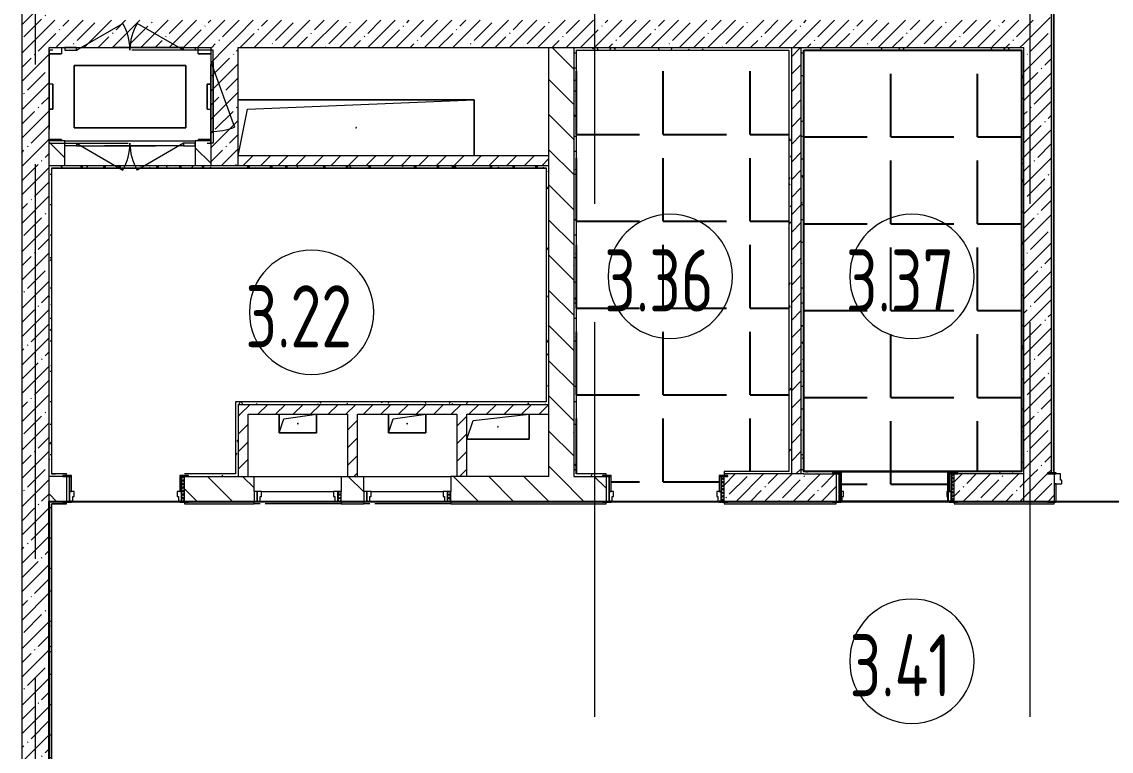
# Model space of a CAD drawing. Header units: millimetres. Extents: x -625 to 415037, y -3642 to 102118.
# Drawn here: x 373977 to 382740, y 11390 to 17257 of the extents above; entities that cross this region are included whole.
import ezdxf

# ---------------------------------------------------------------- set-up
doc = ezdxf.new("R2010")
doc.units = ezdxf.units.MM
for name, pattern in [('Осевая', [6350, 1270, -952.5, 3175, -952.5]), ('Снесенные', [1428.75, 952.5, -476.25]), ('Штрих', [1270, 635, -635])]:
    doc.linetypes.add(name, pattern=pattern)
doc.layers.add('1) плитка КР3', color=160, linetype='Continuous')
for name, color, linetype, lineweight in [('A-AREA-IDEN', 7, 'Continuous', 9), ('A-DOOR-FRAM-2', 7, 'Continuous', 5), ('A-GENM', 7, 'Continuous', 9), ('A-GENM-2', 7, 'Штрих', 5), ('A-WALL', 7, 'Continuous', 5), ('I-WALL', 7, 'Continuous', 5), ('M-EQPM-3', 7, 'Снесенные', 5), ('Оси', 7, 'Continuous', 9), ('Оси-2', 7, 'Осевая', 9)]:
    doc.layers.add(name, color=color, linetype=linetype, lineweight=lineweight)
for name, color, linetype, lineweight, true_color in [('A-DOOR-1', 7, 'Continuous', 5, 0xc0c0c0), ('A-DOOR-FRAM-1', 7, 'Continuous', 5, 0xc0c0c0), ('A-WALL-1', 9, 'Continuous', 5, 0x808080), ('A-WALL-FNSH-1', 9, 'Continuous', 5, 0x808080), ('M-EQPM-2', 7, 'Штрих', 5, 0xb2b2b2), ('M-EQPM-4', 7, 'Continuous', 9, 0x52e2e2), ('M-EQPM-6', 7, 'Continuous', 9, 0xd0d4d8)]:
    doc.layers.add(name, color=color, linetype=linetype, lineweight=lineweight, true_color=true_color)
doc.layers.get('A-DOOR-1').off()
doc.styles.add('СПДС', font='ГОСТ тип А.ttf', dxfattribs={"width": 0.9})
pattern_1 = [(45, (289227.4, 1e-08), (-114.04925, 114.04925), []), (45, (289341.45, 1e-08), (-114.04925, 114.04925), [201.612, -40.322, 6.706, -33.617])]
pattern_2 = [(135, (289227.4, 1e-08), (-141.42136, -141.42136), [])]
pattern_3 = [(45, (-296.384, 164.685), (-14.1421, 14.1421), []), (135, (-296.384, 164.685), (-14.1421, -14.1421), [])]
pattern_4 = [(45, (289227.4, 1e-08), (-70.71068, 70.71068), [])]
pattern_5 = [(0, (289227.4, 1e-08), (243.84, 60.96), [20.117, -162.763, 20.117, -162.763, -975.36]), (0, (289227.4, 1e-08), (243.84, 60.96), [-365.76, 20.117, -345.643, 20.117, -162.763, -426.72]), (0, (289227.4, 1e-08), (243.84, 60.96), [-914.4, 20.117, -101.803, 20.117, -284.683]), (120, (289318.84, 30.48), (-174.71291, 180.691634), [20.117, -162.763, 20.117, -162.763, -975.36]), (120, (289318.84, 30.48), (-174.71291, 180.691634), [-365.76, 20.117, -345.643, 20.117, -162.763, -426.72]), (120, (289318.84, 30.48), (-174.71291, 180.691634), [-914.4, 20.117, -101.803, 20.117, -284.683]), (240, (289349.32, 152.4), (-69.12709, -241.651634), [20.117, -162.763, 20.117, -162.763, -975.36]), (240, (289349.32, 152.4), (-69.12709, -241.651634), [-365.76, 20.117, -345.643, 20.117, -162.763, -426.72]), (240, (289349.32, 152.4), (-69.12709, -241.651634), [-914.4, 20.117, -101.803, 20.117, -284.683])]
pattern_6 = [(0, (380268.4, 17029), (0, 698.5), [508, -190.5]), (90, (380268.4, 17029), (-698.5, 4e-14), [508, -190.5])]

# ---------------------------------------------------------------- blocks, each defined once
blk = doc.blocks.new('110_Дверь_СКБ_2Ст - Д-1_л_Лестничная клетка EIS60 2-32142534-Объем проектирования 3 этажа')
at = {"layer": 'A-DOOR-FRAM-1'}
for p, q in [((-672.5, 118), (-742.5, 118)), ((-742.5, 118), (-742.5, 110)), ((-742.5, 110), (-672.5, 110)), ((-637.5, 110), (-687.5, 110)), ((-687.5, 110), (-687.5, 30)), ((-672.5, 110), (-672.5, 118)), ((-637.5, 60), (-637.5, 110)), ((662.5, 110), (662.5, 60)), ((712.5, 110), (662.5, 110)), ((767.5, 118), (697.5, 118)), ((697.5, 118), (697.5, 110)), ((697.5, 110), (767.5, 110)), ((712.5, 30), (712.5, 110)), ((767.5, 110), (767.5, 118)), ((-687.5, 30), (-627.5, 30)), ((-672.5, 30), (-687.5, 30)), ((-687.5, 30), (-687.5, -110)), ((-672.5, -110), (-672.5, 30)), ((-627.5, 60), (-637.5, 60)), ((-627.5, 30), (-627.5, 60)), ((662.5, 60), (652.5, 60)), ((652.5, 60), (652.5, 30)), ((652.5, 30), (712.5, 30)), ((712.5, 30), (697.5, 30)), ((697.5, 30), (697.5, -110)), ((712.5, -110), (712.5, 30)), ((-672.5, -110), (-742.5, -110)), ((-742.5, -110), (-742.5, -118)), ((-742.5, -118), (-672.5, -118)), ((-687.5, -110), (-672.5, -110)), ((-672.5, -118), (-672.5, -110)), ((697.5, -110), (712.5, -110)), ((767.5, -110), (697.5, -110)), ((697.5, -110), (697.5, -118)), ((697.5, -118), (767.5, -118)), ((767.5, -118), (767.5, -110))]:
    blk.add_line(p, q, dxfattribs=at)
blk = doc.blocks.new('110_Дверь_СКБ_1Ст_Внутренняя1 - Д-8 950x2100h_охрана-31784688-Объем проектирования 3 этажа')
at = {"layer": 'A-DOOR-FRAM-2'}
h = blk.add_hatch(dxfattribs=at)
h.set_pattern_fill('FP_34', color=256, style=0, pattern_type=2)
h.set_pattern_definition(pattern_3)
h.paths.add_polyline_path([(-437.5, 100), (-462.5, 100), (-462.5, -100), (-437.5, -98.8), (-437.5, 94.2)])
at = {"layer": 'A-DOOR-FRAM-1'}
for p, q in [((-422.5, 108), (-492.5, 108)), ((-492.5, 108), (-492.5, 100)), ((-492.5, 100), (-422.5, 100)), ((-437.5, 100), (-462.5, 100)), ((-462.5, 100), (-462.5, -100)), ((-412.5, 100), (-437.5, 100)), ((-437.5, 100), (-437.5, 20)), ((-437.5, -100), (-437.5, 100)), ((-422.5, 100), (-437.5, 100)), ((-437.5, 100), (-437.5, 99)), ((-437.5, 99), (-422.5, 99)), ((-422.5, 100), (-422.5, 108)), ((-422.5, 99), (-422.5, 100)), ((-412.5, 60), (-412.5, 100)), ((437.5, 100), (437.5, 60)), ((462.5, 100), (437.5, 100)), ((517.5, 108), (447.5, 108)), ((447.5, 108), (447.5, 100)), ((462.5, 100), (447.5, 100)), ((447.5, 100), (447.5, 99)), ((447.5, 100), (517.5, 100)), ((447.5, 99), (462.5, 99)), ((462.5, 20), (462.5, 100)), ((487.5, 100), (462.5, 100)), ((462.5, 100), (462.5, -100)), ((462.5, 99), (462.5, 100)), ((487.5, -100), (487.5, 100)), ((517.5, 100), (517.5, 108)), ((-437.5, 20), (-402.5, 20)), ((-422.5, 20), (-437.5, 20)), ((-437.5, 20), (-437.5, -100)), ((-422.5, -100), (-422.5, 20)), ((-402.5, 60), (-412.5, 60)), ((-402.5, 20), (-402.5, 60)), ((437.5, 60), (427.5, 60)), ((427.5, 60), (427.5, 20)), ((427.5, 20), (462.5, 20)), ((462.5, 20), (447.5, 20)), ((447.5, 20), (447.5, -100)), ((462.5, -100), (462.5, 20)), ((-422.5, -100), (-492.5, -100)), ((-492.5, -100), (-492.5, -108)), ((-492.5, -108), (-422.5, -108)), ((-462.5, -100), (-437.5, -100)), ((-437.5, -100), (-422.5, -100)), ((-422.5, -108), (-422.5, -100)), ((447.5, -100), (462.5, -100)), ((517.5, -100), (447.5, -100)), ((447.5, -100), (447.5, -108)), ((447.5, -108), (517.5, -108)), ((462.5, -100), (487.5, -100)), ((517.5, -108), (517.5, -100))]:
    blk.add_line(p, q, dxfattribs=at)
blk = doc.blocks.new('110_Дверь_СКБ_1Ст_Внутренняя1 - Д-8 950x2100h_охрана-32352528-Объем проектирования 3 этажа')
at = {"layer": 'A-DOOR-FRAM-2'}
h = blk.add_hatch(dxfattribs=at)
h.set_pattern_fill('FP_89', color=256, style=0, pattern_type=2)
h.set_pattern_definition([(45, (-296.384, 174.685), (-14.1421, 14.1421), []), (135, (-296.384, 174.685), (-14.1421, -14.1421), [])])
h.paths.add_polyline_path([(-437.5, 110), (-462.5, 110), (-462.5, -110), (-437.5, -109.1), (-437.5, 103.9)])
at = {"layer": 'A-DOOR-FRAM-1'}
for p, q in [((-422.5, 118), (-492.5, 118)), ((-492.5, 118), (-492.5, 110)), ((-492.5, 110), (-422.5, 110)), ((-437.5, 110), (-462.5, 110)), ((-462.5, 110), (-462.5, -110)), ((-412.5, 110), (-437.5, 110)), ((-437.5, 110), (-437.5, 30)), ((-437.5, -110), (-437.5, 110)), ((-422.5, 110), (-437.5, 110)), ((-437.5, 110), (-437.5, 109)), ((-437.5, 109), (-422.5, 109)), ((-422.5, 110), (-422.5, 118)), ((-422.5, 109), (-422.5, 110)), ((-412.5, 70), (-412.5, 110)), ((437.5, 110), (437.5, 70)), ((462.5, 110), (437.5, 110)), ((517.5, 118), (447.5, 118)), ((447.5, 118), (447.5, 110)), ((462.5, 110), (447.5, 110)), ((447.5, 110), (447.5, 109)), ((447.5, 110), (517.5, 110)), ((447.5, 109), (462.5, 109)), ((462.5, 30), (462.5, 110)), ((487.5, 110), (462.5, 110)), ((462.5, 110), (462.5, -110)), ((462.5, 109), (462.5, 110)), ((487.5, -110), (487.5, 110)), ((517.5, 110), (517.5, 118)), ((-437.5, 30), (-402.5, 30)), ((-422.5, 30), (-437.5, 30)), ((-437.5, 30), (-437.5, -110)), ((-422.5, -110), (-422.5, 30)), ((-402.5, 70), (-412.5, 70)), ((-402.5, 30), (-402.5, 70)), ((437.5, 70), (427.5, 70)), ((427.5, 70), (427.5, 30)), ((427.5, 30), (462.5, 30)), ((462.5, 30), (447.5, 30)), ((447.5, 30), (447.5, -110)), ((462.5, -110), (462.5, 30)), ((-422.5, -110), (-492.5, -110)), ((-492.5, -110), (-492.5, -118)), ((-492.5, -118), (-422.5, -118)), ((-462.5, -110), (-437.5, -110)), ((-437.5, -110), (-422.5, -110)), ((-422.5, -118), (-422.5, -110)), ((447.5, -110), (462.5, -110)), ((517.5, -110), (447.5, -110)), ((447.5, -110), (447.5, -118)), ((447.5, -118), (517.5, -118)), ((462.5, -110), (487.5, -110)), ((517.5, -118), (517.5, -110))]:
    blk.add_line(p, q, dxfattribs=at)
blk = doc.blocks.new('110_Дверь_СКБ_1Ст_Внутренняя1 - Д-8 950x2100h_охрана-V568-Объем проектирования 3 этажа')
at = {"layer": 'A-DOOR-FRAM-2'}
h = blk.add_hatch(dxfattribs=at)
h.set_pattern_fill('FP_34', color=256, style=0, pattern_type=2)
h.set_pattern_definition(pattern_3)
h.paths.add_polyline_path([(-462.5, 100), (-462.5, -100), (-437.5, -100), (-437.5, 100)])
at = {"layer": 'A-DOOR-FRAM-1'}
for p, q in [((-422.5, 108), (-492.5, 108)), ((-492.5, 108), (-492.5, 100)), ((-492.5, 100), (-422.5, 100)), ((-437.5, 100), (-462.5, 100)), ((-462.5, 100), (-462.5, -100)), ((-412.5, 100), (-437.5, 100)), ((-437.5, 100), (-437.5, 20)), ((-437.5, -100), (-437.5, 100)), ((-422.5, 100), (-437.5, 100)), ((-437.5, 100), (-437.5, 99)), ((-437.5, 99), (-422.5, 99)), ((-422.5, 100), (-422.5, 108)), ((-422.5, 99), (-422.5, 100)), ((-412.5, 60), (-412.5, 100)), ((437.5, 100), (437.5, 60)), ((462.5, 100), (437.5, 100)), ((517.5, 108), (447.5, 108)), ((447.5, 108), (447.5, 100)), ((462.5, 100), (447.5, 100)), ((447.5, 100), (447.5, 99)), ((447.5, 100), (517.5, 100)), ((447.5, 99), (462.5, 99)), ((462.5, 20), (462.5, 100)), ((487.5, 100), (462.5, 100)), ((462.5, 100), (462.5, -100)), ((462.5, 99), (462.5, 100)), ((487.5, -100), (487.5, 100)), ((517.5, 100), (517.5, 108)), ((-437.5, 20), (-402.5, 20)), ((-422.5, 20), (-437.5, 20)), ((-437.5, 20), (-437.5, -100)), ((-422.5, -100), (-422.5, 20)), ((-402.5, 60), (-412.5, 60)), ((-402.5, 20), (-402.5, 60)), ((437.5, 60), (427.5, 60)), ((427.5, 60), (427.5, 20)), ((427.5, 20), (462.5, 20)), ((462.5, 20), (447.5, 20)), ((447.5, 20), (447.5, -100)), ((462.5, -100), (462.5, 20)), ((-422.5, -100), (-492.5, -100)), ((-492.5, -100), (-492.5, -108)), ((-492.5, -108), (-422.5, -108)), ((-462.5, -100), (-437.5, -100)), ((-437.5, -100), (-422.5, -100)), ((-422.5, -108), (-422.5, -100)), ((447.5, -100), (462.5, -100)), ((517.5, -100), (447.5, -100)), ((447.5, -100), (447.5, -108)), ((447.5, -108), (517.5, -108)), ((462.5, -100), (487.5, -100)), ((517.5, -108), (517.5, -100))]:
    blk.add_line(p, q, dxfattribs=at)
blk = doc.blocks.new('160_Подъемник - 160_Подъемник-23521422-Объем проектирования 3 этажа')
at = {"layer": 'A-GENM'}
for p, q in [((220, 0), (592.4, 215)), ((566.4, 200), (592.4, 215)), ((566.4, 200), (592.4, 215)), ((733.6, 200), (707.6, 215)), ((1080, 0), (707.6, 215)), ((733.6, 200), (707.6, 215)), ((-20, -95), (-20, 0)), ((-20, 0), (0, 0)), ((0, 0), (0, -95)), ((220, 20), (125, 20)), ((125, 20), (125, 0)), ((220, 0), (220, 20)), ((1080, 0), (1080, 20)), ((1080, 20), (1175, 20)), ((1175, 20), (1175, 0)), ((125, 0), (220, 0)), ((1175, 0), (1080, 0)), ((0, -655), (-191.5, -128.8)), ((0, -95), (-20, -95)), ((0, -655), (-20, -655)), ((-20, -655), (-20, -750)), ((0, -750), (0, -655)), ((-20, -750), (0, -750)), ((125, -770), (125, -750)), ((125, -750), (220, -750)), ((125, -770), (125, -750)), ((125, -750), (220, -750)), ((125, -770), (125, -750)), ((125, -750), (220, -750)), ((220, -770), (125, -770)), ((220, -750), (220, -770)), ((220, -750), (254.6, -770)), ((220, -750), (220, -770)), ((220, -750), (592.4, -965)), ((220, -750), (220, -770)), ((220, -750), (254.6, -770)), ((1080, -750), (707.6, -965)), ((1080, -750), (1045.4, -770)), ((1080, -750), (1045.4, -770)), ((1080, -750), (1080, -770)), ((1175, -750), (1080, -750)), ((1080, -750), (1080, -770)), ((1175, -750), (1080, -750)), ((1080, -750), (1080, -770)), ((1175, -750), (1080, -750)), ((1080, -770), (1175, -770)), ((1175, -770), (1175, -750)), ((1175, -770), (1175, -750)), ((1175, -770), (1175, -750))]:
    blk.add_line(p, q, dxfattribs=at)
for centre, radius, start, end in [((220, 0), 430, 27.83044, 30), ((220, 0), 430, 0, 30), ((220, 0), 430, 27.83044, 30), ((1080, 0), 430, 150, 180), ((1080, 0), 430, 150, 152.16956), ((1080, 0), 430, 150, 152.16956), ((0, -655), 560, 90, 110), ((220, -750), 430, 330, 0), ((220, -750), 430, 357.30437, 0), ((220, -750), 430, 357.30437, 0), ((1080, -750), 430, 180, 182.69563), ((1080, -750), 430, 180, 210), ((1080, -750), 430, 180, 182.69563)]:
    blk.add_arc(centre, radius, start, end, dxfattribs=at)
at = {"layer": 'A-GENM-2'}
for p, q in [((1080, 20), (220, 20)), ((220, 20), (1080, 20)), ((-20, -95), (-20, -655)), ((-20, -655), (-20, -95)), ((220, -770), (792, -770)), ((1080, -770), (508, -770))]:
    blk.add_line(p, q, dxfattribs=at)
at = {"layer": 'M-EQPM-2'}
for p, q in [((1300, 0), (0, 0)), ((0, 0), (0, -750)), ((1300, -750), (1300, 0)), ((0, -750), (1300, -750))]:
    blk.add_line(p, q, dxfattribs=at)
at = {"layer": 'M-EQPM-6'}
for p, q in [((1100, -125), (200, -125)), ((200, -125), (200, -625)), ((200, -625), (200, -125)), ((200, -125), (1100, -125)), ((1100, -625), (1100, -125)), ((1100, -125), (1100, -625)), ((200, -625), (1100, -625)), ((1100, -625), (200, -625))]:
    blk.add_line(p, q, dxfattribs=at)
blk = doc.blocks.new('110_Дверь_СКБ_1Ст - д-18 700x2100h_Технический шкаф ЭОМ и СС-23257539-Объем проектирования 3 этажа')
at = {"layer": 'A-DOOR-FRAM-2'}
h = blk.add_hatch(dxfattribs=at)
h.set_pattern_fill('FP_122', color=256, style=0, pattern_type=2)
h.set_pattern_definition([(45, (-171.384, 164.685), (-14.1421, 14.1421), []), (135, (-171.384, 164.685), (-14.1421, -14.1421), [])])
h.paths.add_polyline_path([(-337.5, 100), (-337.5, 20), (-312.5, 20), (-312.5, 100)])
at = {"layer": 'A-DOOR-FRAM-1'}
for p, q in [((-312.5, 100), (-337.5, 100)), ((-337.5, 100), (-337.5, 20)), ((-287.5, 100), (-312.5, 100)), ((-312.5, 100), (-312.5, 20)), ((-312.5, 20), (-312.5, 100)), ((-287.5, 60), (-287.5, 100)), ((-287.5, 100), (272.5, 100)), ((312.5, 100), (312.5, 60)), ((337.5, 100), (312.5, 100)), ((337.5, 20), (337.5, 100)), ((362.5, 100), (337.5, 100)), ((337.5, 100), (337.5, 20)), ((362.5, 20), (362.5, 100)), ((-337.5, 20), (-312.5, 20)), ((-312.5, 20), (-277.5, 20)), ((-277.5, 60), (-287.5, 60)), ((-277.5, 20), (-277.5, 60)), ((302.5, 20), (-277.5, 20)), ((312.5, 60), (302.5, 60)), ((302.5, 60), (302.5, 20)), ((302.5, 20), (337.5, 20)), ((337.5, 20), (362.5, 20))]:
    blk.add_line(p, q, dxfattribs=at)
blk = doc.blocks.new('Закладная деталь приямка - 200_100-20924312-Объем проектирования 3 этажа')
at = {"layer": 'M-EQPM-3'}
for p, q in [((85000, 16755), (84970, 16755)), ((85000, 16755), (84970, 16755)), ((85000, 16555), (85000, 16755)), ((85000, 16755), (85000, 16555)), ((84970, 16555), (85000, 16555)), ((85000, 16555), (84970, 16555))]:
    blk.add_line(p, q, dxfattribs=at)
blk = doc.blocks.new('Закладная деталь приямка - 150_100-20924311-Объем проектирования 3 этажа')
at = {"layer": 'M-EQPM-3'}
for p, q in [((85070, 17050), (85070, 17000)), ((85070, 17050), (85070, 17000)), ((84970, 17000), (85070, 17000)), ((85070, 17000), (84970, 17000))]:
    blk.add_line(p, q, dxfattribs=at)
blk = doc.blocks.new('Закладная деталь приямка - 150_100-V569-Объем проектирования 3 этажа')
at = {"layer": 'M-EQPM-3'}
for p, q in [((86170, 17000), (86170, 17050)), ((86170, 17000), (86170, 17050)), ((86270, 17000), (86170, 17000)), ((86170, 17000), (86270, 17000))]:
    blk.add_line(p, q, dxfattribs=at)
blk = doc.blocks.new('Закладная деталь приямка - 150_100-V570-Объем проектирования 3 этажа')
at = {"layer": 'M-EQPM-3'}
for p, q in [((86270, 16310), (86170, 16310)), ((86170, 16310), (86270, 16310)), ((86170, 16310), (86170, 16300)), ((86170, 16310), (86170, 16300))]:
    blk.add_line(p, q, dxfattribs=at)
blk = doc.blocks.new('Закладная деталь приямка - 150_100-V571-Объем проектирования 3 этажа')
at = {"layer": 'M-EQPM-3'}
for p, q in [((85070, 16310), (84970, 16310)), ((84970, 16310), (85070, 16310)), ((85070, 16300), (85070, 16310)), ((85070, 16310), (85070, 16300))]:
    blk.add_line(p, q, dxfattribs=at)
blk = doc.blocks.new('GM_Отверстие прямоугольное _в плите_ - Отверстие-21604025-Объем проектирования 3 этажа')
at = {"layer": 'A-GENM'}
for p, q in [((-200, 50), (250, 100)), ((250, 100), (250, -100)), ((250, -100), (250, 100)), ((-250, -100), (-200, 50)), ((250, -100), (-250, -100)), ((-250, -100), (250, -100))]:
    blk.add_line(p, q, dxfattribs=at)
for start, end in [(360, 180), (180, 360)]:
    blk.add_arc((0, 0), 2.5, start, end, dxfattribs=at)
blk = doc.blocks.new('GM_Отверстие прямоугольное _в плите_ - Отверстие-21620300-Объем проектирования 3 этажа')
at = {"layer": 'A-GENM'}
for p, q in [((-150, -75), (-150, 75)), ((-150, 75), (-150, -75)), ((-150, -75), (-112.5, 37.5)), ((-112.5, 37.5), (150, 75)), ((150, 75), (150, -75)), ((150, -75), (150, 75)), ((150, -75), (-150, -75)), ((-150, -75), (150, -75))]:
    blk.add_line(p, q, dxfattribs=at)
for start, end in [(360, 180), (180, 360)]:
    blk.add_arc((0, 0), 2.5, start, end, dxfattribs=at)
blk = doc.blocks.new('GM_Отверстие прямоугольное _в плите_ - Отверстие-22256730-Объем проектирования 3 этажа')
at = {"layer": 'A-GENM'}
for p, q in [((-950, 225), (950, 225)), ((950, 225), (-950, 225)), ((-875, 150), (950, 225)), ((950, 225), (950, -225)), ((950, -225), (950, 225)), ((-950, -225), (-875, 150))]:
    blk.add_line(p, q, dxfattribs=at)
for start, end in [(360, 180), (180, 360)]:
    blk.add_arc((0, 0), 2.5, start, end, dxfattribs=at)
blk = doc.blocks.new('Марка_Помещения - Номер-25198446-Объем проектирования 3 этажа')
at = {"layer": 'A-AREA-IDEN'}
for start, end in [(360, 180), (180, 360)]:
    blk.add_arc((0, 0), 2.5, start, end, dxfattribs=at)

msp = doc.modelspace()

# ---------------------------------------------------------------- hatches: boundary and pattern name
at = {"layer": '1) плитка КР3'}
h = msp.add_hatch(dxfattribs=at)
h.set_pattern_fill('ANGLE', color=256, scale=100)
h.set_pattern_definition([(0, (378438.4, 17050), (0, 698.5), [508, -190.5]), (90, (378438.4, 17050), (-698.5, 4e-14), [508, -190.5])])
h.paths.add_polyline_path([(380146.4, 17029), (378438.4, 17029), (378438.4, 13621), (378677.4, 13621), (378717.4, 13608), (378717.4, 13600), (378717.4, 13480), (378737.4, 13480), (378737.4, 13440), (378727.4, 13440), (378727.4, 13400), (379577.4, 13400), (379577.4, 13440), (379567.4, 13440), (379567.4, 13480), (379587.4, 13480), (379587.4, 13600), (379587.4, 13608), (379626.4, 13608), (379626.4, 13620), (379626.4, 13641), (380146.4, 13641)])
h = msp.add_hatch(dxfattribs=at)
h.set_pattern_fill('ANGLE', color=256, scale=100)
h.set_pattern_definition(pattern_6)
h.paths.add_polyline_path([(382016.4, 17029), (380268.4, 17029), (380268.4, 13641), (380527.4, 13641), (381477.4, 13640.4), (381477.4, 13641), (382016.4, 13641)])
h = msp.add_hatch(dxfattribs=at)
h.set_pattern_fill('ANGLE', color=256, scale=100)
h.set_pattern_definition(pattern_6)
h.paths.add_polyline_path([(381427.4, 13640), (380567.4, 13640), (380567.4, 13480), (380587.4, 13480), (380587.4, 13440), (380577.4, 13440), (380577.4, 13400), (381427.4, 13400), (381427.4, 13440), (381417.4, 13440), (381417.4, 13480), (381427.4, 13480)])
at = {"layer": 'I-WALL'}
h = msp.add_hatch(dxfattribs=at)
h.set_pattern_fill('FP_191', color=256, style=0, pattern_type=2)
h.set_pattern_definition(pattern_5)
h.paths.add_polyline_path([(382277.4, 13640), (382276.4, 21130), (382257.4, 21150), (382257.4, 13640)])
h.paths.add_polyline_path([(382277.4, 21130), (382277.4, 21150), (382257.4, 21150), (382271.3, 21136.1)])
h = msp.add_hatch(dxfattribs=at)
h.set_pattern_fill('FP_1', color=256, style=0, pattern_type=2)
h.set_pattern_definition(pattern_1)
h.paths.add_polyline_path([(373988.1, 10400), (374197.4, 10400), (374197.4, 19100), (373977.4, 19100), (373977.4, 10400), (373985.8, 10400)])
h = msp.add_hatch(dxfattribs=at)
h.set_pattern_fill('FP_1', color=256, style=0, pattern_type=2)
h.set_pattern_definition(pattern_1)
h.paths.add_polyline_path([(374197.4, 17050), (375717.4, 17050), (375717.4, 17270), (374197.4, 17270), (374197.4, 17060)])
h = msp.add_hatch(dxfattribs=at)
h.set_pattern_fill('FP_1', color=256, style=0, pattern_type=2)
h.set_pattern_definition(pattern_1)
h.paths.add_polyline_path([(375721.9, 17050), (382037.4, 17050), (382037.4, 17270), (375717.4, 17270), (375717.4, 17050)])
h = msp.add_hatch(dxfattribs=at)
h.set_pattern_fill('FP_1', color=256, style=0, pattern_type=2)
h.set_pattern_definition(pattern_1)
h.paths.add_polyline_path([(382037.5, 13620), (382227.4, 13620), (382227.4, 13628), (382257.4, 13628), (382257.4, 17270), (382237.8, 17323.3), (382198.7, 17270), (382037.4, 17270), (382037.4, 13620)])
h = msp.add_hatch(dxfattribs=at)
h.set_pattern_fill('FP_1', color=256, style=0, pattern_type=2)
h.set_pattern_definition(pattern_1)
h.paths.add_polyline_path([(375717.4, 16100), (375717.4, 17050), (375497.4, 17050), (375497.4, 16100)])
h = msp.add_hatch(dxfattribs=at)
h.set_pattern_fill('FP_23', color=256, style=0, pattern_type=2)
h.set_pattern_definition(pattern_2)
h.paths.add_polyline_path([(378417.4, 13600), (378417.4, 17050), (378217.4, 17050), (378217.4, 13600)])
h = msp.add_hatch(dxfattribs=at)
h.set_pattern_fill('FP_191', color=256, style=0, pattern_type=2)
h.set_pattern_definition(pattern_5)
h.paths.add_polyline_path([(380167.4, 17050), (378417.4, 17050), (378438.4, 17030), (380147.4, 17031)])
h.paths.add_polyline_path([(380167.4, 17030), (380167.4, 17050), (380147.4, 17030)])
h.paths.add_polyline_path([(378437.4, 17030), (378417.4, 17050), (378417.4, 17030)])
h = msp.add_hatch(dxfattribs=at)
h.set_pattern_fill('FP_191', color=256, style=0, pattern_type=2)
h.set_pattern_definition(pattern_5)
h.paths.add_polyline_path([(378417.4, 13600), (378437.4, 13600), (378437.4, 17030), (378417.4, 17030), (378417.4, 13620)])
h = msp.add_hatch(dxfattribs=at)
h.set_pattern_fill('FP_191', color=256, style=0, pattern_type=2)
h.set_pattern_definition(pattern_5)
h.paths.add_polyline_path([(380167.4, 13640), (380167.4, 17030), (380147.4, 17030), (380147.4, 13641)])
h = msp.add_hatch(dxfattribs=at)
h.set_pattern_fill('FP_22', color=256, style=0, pattern_type=2)
h.set_pattern_definition(pattern_4)
h.paths.add_polyline_path([(380230.9, 13620), (380247.4, 13620), (380247.4, 17050), (380167.4, 17050), (380167.4, 13620)])
h = msp.add_hatch(dxfattribs=at)
h.set_pattern_fill('FP_191', color=256, style=0, pattern_type=2)
h.set_pattern_definition(pattern_5)
h.paths.add_polyline_path([(380247.4, 13620), (380267.4, 13620), (380266.4, 17030), (380247.4, 17050), (380247.4, 13630)])
h.paths.add_polyline_path([(380267.4, 17030), (380267.4, 17050), (380247.4, 17050), (380253.1, 17044.3)])
h = msp.add_hatch(dxfattribs=at)
h.set_pattern_fill('FP_191', color=256, style=0, pattern_type=2)
h.set_pattern_definition(pattern_5)
h.paths.add_polyline_path([(380415.6, 17030), (382017.4, 17030), (382017.3, 17050), (380267.4, 17050), (380267.4, 17030), (380393.8, 17030)])
h = msp.add_hatch(dxfattribs=at)
h.set_pattern_fill('FP_191', color=256, style=0, pattern_type=2)
h.set_pattern_definition(pattern_5)
h.paths.add_polyline_path([(382037.4, 13640), (382037.4, 17030), (382017.4, 17029), (382017.4, 13641)])
h.paths.add_polyline_path([(382037.4, 17030), (382037.4, 17050), (382017.4, 17050), (382017.4, 17030), (382022.7, 17030)])
h = msp.add_hatch(dxfattribs=at)
h.set_pattern_fill('FP_23', color=256, style=0, pattern_type=2)
h.set_pattern_definition(pattern_2)
h.paths.add_polyline_path([(374217.4, 16100), (374322.4, 16100), (374322.4, 16300), (374197.4, 16300), (374197.4, 16100)])
h.paths.add_polyline_path([(375372.4, 16100), (375497.4, 16101.8), (375497.4, 16300), (375372.4, 16300), (375372.4, 16102.8)])
h = msp.add_hatch(dxfattribs=at)
h.set_pattern_fill('FP_22', color=256, style=0, pattern_type=2)
h.set_pattern_definition(pattern_4)
h.paths.add_polyline_path([(378197.4, 16100), (378217.4, 16100), (378217.4, 16180), (375717.4, 16180), (375717.4, 16100), (378055.4, 16100)])
h = msp.add_hatch(dxfattribs=at)
h.set_pattern_fill('FP_191', color=256, style=0, pattern_type=2)
h.set_pattern_definition(pattern_5)
h.paths.add_polyline_path([(374198.8, 13620), (374217.4, 13620), (374216.4, 16080), (374197.4, 16100), (374197.4, 13620)])
h.paths.add_polyline_path([(374217.4, 16080), (374217.4, 16100), (374197.4, 16100), (374210.5, 16086.9)])
h = msp.add_hatch(dxfattribs=at)
h.set_pattern_fill('FP_191', color=256, style=0, pattern_type=2)
h.set_pattern_definition(pattern_5)
h.paths.add_polyline_path([(378196.4, 16080), (378196.4, 16100), (374217.4, 16100), (374217.4, 16080), (378055.4, 16080)])
h = msp.add_hatch(dxfattribs=at)
h.set_pattern_fill('FP_191', color=256, style=0, pattern_type=2)
h.set_pattern_definition(pattern_5)
h.paths.add_polyline_path([(378217.4, 14180), (378217.4, 16100), (378197.4, 16100), (378198.4, 14200), (378215.5, 14182)])
h.paths.add_polyline_path([(378217.4, 14180), (378197.4, 14200), (378197.4, 14180)])
h = msp.add_hatch(dxfattribs=at)
h.set_pattern_fill('FP_191', color=256, style=0, pattern_type=2)
h.set_pattern_definition(pattern_5)
h.paths.add_polyline_path([(376967.6, 14180), (378197.4, 14180), (378197.4, 14200), (375697.4, 14200), (375697.4, 14180), (376677.4, 14180)])
h = msp.add_hatch(dxfattribs=at)
h.set_pattern_fill('FP_191', color=256, style=0, pattern_type=2)
h.set_pattern_definition(pattern_5)
h.paths.add_polyline_path([(375697.4, 13600), (375717.4, 13600), (375717.4, 14180), (375697.4, 14179.8), (375697.4, 13620)])
h = msp.add_hatch(dxfattribs=at)
h.set_pattern_fill('FP_22', color=256, style=0, pattern_type=2)
h.set_pattern_definition(pattern_4)
h.paths.add_polyline_path([(376967.6, 14100), (378217.4, 14100), (378217.4, 14180), (375717.4, 14180), (375717.4, 14100), (376711.9, 14100)])
h = msp.add_hatch(dxfattribs=at)
h.set_pattern_fill('FP_22', color=256, style=0, pattern_type=2)
h.set_pattern_definition(pattern_4)
h.paths.add_polyline_path([(375797.4, 13600), (375797.4, 14100), (375717.4, 14100), (375717.4, 13600)])
h = msp.add_hatch(dxfattribs=at)
h.set_pattern_fill('FP_22', color=256, style=0, pattern_type=2)
h.set_pattern_definition(pattern_4)
h.paths.add_polyline_path([(376677.4, 13600), (376677.4, 14100), (376597.4, 14100), (376597.4, 13600)])
h = msp.add_hatch(dxfattribs=at)
h.set_pattern_fill('FP_22', color=256, style=0, pattern_type=2)
h.set_pattern_definition(pattern_4)
h.paths.add_polyline_path([(377557.4, 13600), (377557.4, 14100), (377477.4, 14100), (377477.4, 13600)])
h = msp.add_hatch(dxfattribs=at)
h.set_pattern_fill('FP_191', color=256, style=0, pattern_type=2)
h.set_pattern_definition(pattern_5)
h.paths.add_polyline_path([(375332.9, 13600), (375697.4, 13600), (375696.4, 13620), (375287.4, 13620), (375287.4, 13608), (375317.4, 13608), (375317.4, 13600)])
h.paths.add_polyline_path([(374307.4, 13600), (374307.4, 13608), (374337.4, 13608), (374337.4, 13620), (374217.4, 13619), (374197.4, 13600), (374248.1, 13600)])
h.paths.add_polyline_path([(374197.4, 13600), (374217.4, 13620), (374197.4, 13620)])
h = msp.add_hatch(dxfattribs=at)
h.set_pattern_fill('FP_23', color=256, style=0, pattern_type=2)
h.set_pattern_definition(pattern_2)
h.paths.add_polyline_path([(378637.4, 13400), (378677.4, 13400), (378677.4, 13600), (377427.4, 13600), (377427.4, 13400), (378601, 13400)])
h.paths.add_polyline_path([(376545.8, 13400), (376727.4, 13400), (376727.4, 13600), (376545.8, 13600), (376545.8, 13480)])
h.paths.add_polyline_path([(374248.1, 13400), (374337.4, 13400), (374337.4, 13600), (374197.4, 13600), (374197.4, 13400), (374217.4, 13400)])
h.paths.add_polyline_path([(375497.4, 13400), (375845.8, 13400), (375845.8, 13600), (375287.4, 13600), (375287.4, 13400), (375317.4, 13400)])
h = msp.add_hatch(dxfattribs=at)
h.set_pattern_fill('FP_191', color=256, style=0, pattern_type=2)
h.set_pattern_definition(pattern_5)
h.paths.add_polyline_path([(378637.4, 13600), (378647.4, 13600), (378647.4, 13608), (378677.4, 13608), (378677.4, 13620), (378438.4, 13620), (378437.4, 13600), (378601.9, 13600)])
h = msp.add_hatch(dxfattribs=at)
h.set_pattern_fill('FP_191', color=256, style=0, pattern_type=2)
h.set_pattern_definition(pattern_5)
h.paths.add_polyline_path([(379627.4, 13620), (380167.4, 13620), (380167.4, 13640), (379627.4, 13640)])
h = msp.add_hatch(dxfattribs=at)
h.set_pattern_fill('FP_1', color=256, style=0, pattern_type=2)
h.set_pattern_definition(pattern_1)
h.paths.add_polyline_path([(380161.8, 13400), (380527.4, 13400), (380527.4, 13620), (379627.4, 13620), (379627.4, 13608), (379657.4, 13608), (379657.4, 13600), (379627.4, 13600), (379627.4, 13400), (380147.4, 13400)])
h.paths.add_polyline_path([(381862.6, 13400), (382037.4, 13400), (382037.4, 13620), (381477.4, 13620), (381477.4, 13400), (381615, 13400)])
h = msp.add_hatch(dxfattribs=at)
h.set_pattern_fill('FP_191', color=256, style=0, pattern_type=2)
h.set_pattern_definition(pattern_5)
h.paths.add_polyline_path([(381862.6, 13620), (382037.4, 13620), (382037.4, 13640), (381477.4, 13640), (381477.4, 13628), (381507.4, 13628), (381507.4, 13620), (381833.3, 13620)])
h.paths.add_polyline_path([(380267.4, 13620), (380497.4, 13622.3), (380497.4, 13628), (380527.4, 13630), (380526.6, 13640), (380268.4, 13640), (380267.9, 13630)])
h = msp.add_hatch(dxfattribs=at)
h.set_pattern_fill('FP_1', color=256, style=0, pattern_type=2)
h.set_pattern_definition(pattern_1)
h.paths.add_polyline_path([(383737.4, 13400), (384027.4, 13400), (384027.4, 13620), (383682.4, 13620), (383682.4, 13400), (383717.4, 13400)])
h.paths.add_polyline_path([(382282.4, 13400), (382281, 13620), (382037.4, 13620), (382037.4, 13400), (382257.4, 13400)])
h = msp.add_hatch(dxfattribs=at)
h.set_pattern_fill('FP_191', color=256, style=0, pattern_type=2)
h.set_pattern_definition(pattern_5)
h.paths.add_polyline_path([(383805.2, 13620), (383807.4, 13620), (383807.4, 13640), (383682.4, 13640), (383682.4, 13628), (383737.4, 13628), (383737.4, 13620), (383787.4, 13620)])
h.paths.add_polyline_path([(382280.4, 13628), (382277.4, 13640), (382257.4, 13640), (382257.4, 13628), (382277.4, 13628)])
h.paths.add_polyline_path([(382280.8, 13628), (382282.4, 13628), (382282.4, 13640), (382278.4, 13640)])
h = msp.add_hatch(dxfattribs=at)
h.set_pattern_fill('FP_191', color=256, style=0, pattern_type=2)
h.set_pattern_definition(pattern_5)
h.paths.add_polyline_path([(374217.4, 10620), (374217.4, 13400), (374197.4, 13400), (374197.4, 10620), (374202.1, 10620)])
h = msp.add_hatch(dxfattribs=at)
h.set_pattern_fill('FP_191', color=256, style=0, pattern_type=2)
h.set_pattern_definition(pattern_5)
h.paths.add_polyline_path([(386747.4, 13380), (387027.4, 13380), (387027.4, 13400), (386747.4, 13400)])
h.paths.add_polyline_path([(386047.4, 13380), (386047.4, 13400), (385877.4, 13400), (385877.4, 13392), (385822.4, 13392), (385823.8, 13380), (386040.1, 13380)])
h.paths.add_polyline_path([(382017.4, 13380), (382282.4, 13380), (382282.4, 13392), (382227.4, 13392), (382227.4, 13400), (381507.4, 13400), (381507.4, 13392), (381477.4, 13392), (381477.4, 13380), (381862.6, 13380)])
h.paths.add_polyline_path([(383888, 13380), (384422.4, 13380), (384422.4, 13392), (384367.4, 13392), (384367.4, 13400), (383737.4, 13400), (383737.4, 13392), (383682.4, 13392), (383683.8, 13380), (383807.4, 13380)])
h.paths.add_polyline_path([(380527.4, 13380), (380527.4, 13392), (380497.4, 13392), (380497.4, 13400), (379657.4, 13400), (379657.4, 13392), (379627.4, 13392), (379627.4, 13380), (380497.4, 13380)])
h.paths.add_polyline_path([(378637.4, 13380), (378677.4, 13380), (378677.4, 13392), (378647.4, 13392), (378647.4, 13400), (377427.4, 13400), (377427.4, 13380), (378601, 13380)])
h.paths.add_polyline_path([(374218.4, 13380), (374337.4, 13380), (374337.4, 13392), (374307.4, 13392), (374307.4, 13400), (374217.4, 13400), (374218.1, 13386.3)])
h.paths.add_polyline_path([(376727.4, 13380), (376727.4, 13400), (376545.8, 13400), (376545.8, 13380), (376677.4, 13380)])
h.paths.add_polyline_path([(375287.4, 13380), (375845.8, 13380), (375845.8, 13400), (375317.4, 13400), (375317.4, 13392), (375287.4, 13392)])

# ---------------------------------------------------------------- linework, layer by layer
msp.add_lwpolyline([(414057.4, 10600), (374197.4, 10600), (374197.4, 13400), (414057.4, 13400)], close=True)
at = {"layer": '1) плитка КР3'}
for points in [[(380268.4, 17029), (382017.4, 17029), (382017.4, 13640), (380268.4, 13640)], [(380567.4, 13640), (381427.4, 13640), (381427.4, 13400), (380567.4, 13400)]]:
    msp.add_lwpolyline(points, close=True, dxfattribs=at)
at = {"layer": 'A-WALL'}
for p, q in [((382257.4, 17350), (382257.4, 13628)), ((374197.4, 13600), (374197.4, 17050)), ((378217.4, 13600), (378217.4, 17050)), ((378417.4, 17050), (378417.4, 13600)), ((378437.4, 17030), (380147.4, 17030)), ((380167.4, 17050), (380167.4, 13620)), ((380267.4, 17029), (380267.4, 17030)), ((382017.4, 17030), (382017.4, 13640)), ((382037.4, 13400), (382037.4, 17050)), ((378217.4, 16100), (374197.4, 16100)), ((378197.4, 16080), (374217.4, 16080)), ((374217.4, 16080), (374217.4, 13620)), ((378197.4, 14200), (378197.4, 15016.6)), ((375717.4, 14180), (378217.4, 14180)), ((374307.4, 13600), (374197.4, 13600)), ((374217.4, 13620), (374248.1, 13620)), ((375317.4, 13600), (375845.8, 13600)), ((375697.4, 13620), (375696.4, 13620)), ((376545.8, 13600), (376727.4, 13600)), ((378417.4, 13600), (378647.4, 13600)), ((378438.4, 13620), (378437.4, 13620)), ((378672.4, 13620), (378677.4, 13620)), ((380147.4, 13641), (380147.4, 13640)), ((380267.4, 13640), (380527.4, 13640)), ((380267.4, 13620), (380497.4, 13620)), ((382037.4, 13620), (381507.4, 13620)), ((374197.4, 13400), (374307.4, 13400)), ((374307.4, 13400), (374217.4, 13400)), ((374217.4, 10620), (374217.4, 13380))]:
    msp.add_line(p, q, dxfattribs=at)
at = {"layer": 'A-WALL-1'}
for p, q in [((373977.4, 19100), (373977.4, 10400)), ((374197.4, 17050), (375497.4, 17050)), ((375497.4, 17050), (375497.4, 16100)), ((375717.4, 16100), (375717.4, 17050)), ((375717.4, 17050), (382037.4, 17050)), ((380247.4, 13620), (380247.4, 17050)), ((374322.4, 16300), (374197.4, 16300)), ((374322.4, 16100), (374322.4, 16300)), ((375497.4, 16300), (375372.4, 16300)), ((375372.4, 16300), (375372.4, 16100)), ((378217.4, 16180), (375717.4, 16180)), ((375717.4, 14180), (375717.4, 13600)), ((375797.4, 14100), (376597.4, 14100)), ((375797.4, 13600), (375797.4, 14100)), ((376597.4, 14100), (376597.4, 13600)), ((376677.4, 14100), (377477.4, 14100)), ((376677.4, 13600), (376677.4, 14100)), ((377477.4, 14100), (377477.4, 13600)), ((377557.4, 14100), (378217.4, 14100)), ((377557.4, 13600), (377557.4, 14100)), ((374197.4, 10400), (374197.4, 13600)), ((374337.4, 13608), (374337.4, 13620)), ((375845.8, 13480), (375845.8, 13600)), ((376545.8, 13600), (376545.8, 13480)), ((376727.4, 13480), (376727.4, 13600)), ((378217.4, 13600), (377427.4, 13600)), ((377427.4, 13600), (377427.4, 13480)), ((378677.4, 13608), (378677.4, 13620)), ((380267.4, 13620), (379626.4, 13620)), ((379626.4, 13620), (379626.4, 13608)), ((379627.4, 13640), (379627.4, 13620)), ((380527.4, 13628), (380527.4, 13640)), ((382278.4, 13640), (382277.4, 13640)), ((382282.4, 13628), (382282.4, 13640)), ((374217.4, 13380), (374218.4, 13380)), ((374337.4, 13380), (374337.4, 13392)), ((375287.4, 13392), (375287.4, 13380)), ((375287.4, 13380), (375845.8, 13380)), ((375317.4, 13400), (375845.8, 13400)), ((375845.8, 13400), (375317.4, 13400)), ((375845.8, 13380), (375845.8, 13400)), ((376545.8, 13400), (376727.4, 13400)), ((376727.4, 13400), (376545.8, 13400)), ((376545.8, 13400), (376545.8, 13380)), ((376545.8, 13380), (376727.4, 13380)), ((376727.4, 13380), (376727.4, 13400)), ((377427.4, 13400), (378647.4, 13400)), ((378055.4, 13400), (377427.4, 13400)), ((377427.4, 13400), (377427.4, 13380)), ((377427.4, 13380), (378677.4, 13380)), ((378677.4, 13380), (378677.4, 13392)), ((379627.4, 13392), (379627.4, 13380)), ((379627.4, 13380), (380527.4, 13380)), ((379657.4, 13400), (380497.4, 13400)), ((380527.4, 13380), (380527.4, 13392)), ((381477.4, 13392), (381477.4, 13380)), ((381477.4, 13380), (382282.4, 13380)), ((381507.4, 13400), (382037.4, 13400)), ((382227.4, 13400), (381507.4, 13400)), ((382037.4, 13400), (382037.4, 13400)), ((382282.4, 13380), (382282.4, 13392))]:
    msp.add_line(p, q, dxfattribs=at)
at = {"layer": 'A-WALL-FNSH-1'}
for p, q in [((382278.4, 13641), (382278.4, 21129)), ((378438.4, 13621), (378438.4, 17029)), ((378438.4, 17029), (380146.4, 17029)), ((380146.4, 17029), (380146.4, 13641)), ((380268.4, 17029), (382016.4, 17029)), ((380268.4, 13641), (380268.4, 17029)), ((382016.4, 17029), (382016.4, 13641)), ((374218.4, 16079), (378196.4, 16079)), ((374218.4, 13621), (374218.4, 16079)), ((378196.4, 16079), (378196.4, 14201)), ((375696.4, 14201), (375696.4, 13621)), ((378196.4, 14201), (375696.4, 14201)), ((374337.4, 13621), (374218.4, 13621)), ((374337.4, 13620), (374337.4, 13621)), ((375696.4, 13621), (375287.4, 13621)), ((375287.4, 13621), (375287.4, 13620)), ((378677.4, 13621), (378438.4, 13621)), ((378677.4, 13620), (378677.4, 13621)), ((379626.4, 13641), (379626.4, 13620)), ((380146.4, 13641), (379626.4, 13641)), ((380527.4, 13641), (380268.4, 13641)), ((380527.4, 13640), (380527.4, 13641)), ((382016.4, 13641), (381477.4, 13641)), ((381477.4, 13641), (381477.4, 13640)), ((382282.4, 13641), (382278.4, 13641)), ((382278.4, 13640), (382282.4, 13640)), ((382282.4, 13640), (382282.4, 13641)), ((374337.4, 13380), (374218.4, 13380)), ((374218.4, 10620), (374218.4, 13379)), ((374218.4, 13379), (374337.4, 13379)), ((374337.4, 13379), (374337.4, 13380)), ((375287.4, 13380), (375287.4, 13379)), ((375287.4, 13379), (375845.8, 13379)), ((375845.8, 13379), (375845.8, 13380)), ((376545.8, 13380), (376545.8, 13379)), ((376545.8, 13379), (376727.4, 13379)), ((376727.4, 13379), (376727.4, 13380)), ((377427.4, 13380), (377427.4, 13379)), ((377427.4, 13379), (378677.4, 13379)), ((378677.4, 13379), (378677.4, 13380)), ((379627.4, 13380), (379627.4, 13379)), ((379627.4, 13379), (380527.4, 13379)), ((380527.4, 13379), (380527.4, 13380)), ((381477.4, 13380), (381477.4, 13379)), ((381477.4, 13379), (382282.4, 13379)), ((382282.4, 13379), (382282.4, 13380))]:
    msp.add_line(p, q, dxfattribs=at)
at = {"layer": 'I-WALL'}
for p, q in [((382278.9, 13640), (382278.9, 21129)), ((382279.9, 21129), (382279.9, 13640)), ((374322.4, 16300), (375372.4, 16300)), ((375845.8, 13600), (376545.8, 13600)), ((376727.4, 13600), (377427.4, 13600)), ((375895.8, 13380), (375845.8, 13380)), ((375895.8, 13379), (375845.8, 13379)), ((376545.8, 13380), (375935.8, 13380)), ((376545.8, 13379), (375935.8, 13379)), ((376777.4, 13380), (376727.4, 13380)), ((376777.4, 13379), (376727.4, 13379)), ((377427.4, 13380), (376817.4, 13380)), ((377427.4, 13379), (376817.4, 13379))]:
    msp.add_line(p, q, dxfattribs=at)
at = {"layer": 'Оси'}
for p, q in [((374087.4, 16915.1), (374087.4, 21915.1)), ((378587.4, 16915.1), (378587.4, 21915.1)), ((382087.4, 16915.1), (382087.4, 21915.1))]:
    msp.add_line(p, q, dxfattribs=at)
at = {"layer": 'Оси-2'}
for p, q in [((374087.4, 4363.7), (374087.4, 16915.1)), ((378587.4, 3093.7), (378587.4, 16915.1)), ((382087.4, 3093.7), (382087.4, 16915.1))]:
    msp.add_line(p, q, dxfattribs=at)

# ---------------------------------------------------------------- block references
at = {"layer": 'A-AREA-IDEN', "xscale": 199.9999999999999, "yscale": 199.9999999999999, "zscale": 199.9999999999999}
for p in [(379193.2, 15209.6), (381137.1, 15209.6), (376307.8, 14920.7), (381137.1, 12113.9)]:
    msp.add_blockref('Марка_Помещения - Номер-25198446-Объем проектирования 3 этажа', p, dxfattribs=at)
at = {"layer": 'A-DOOR-1', "rotation": 180}
for name, p in [('110_Дверь_СКБ_1Ст_Внутренняя1 - Д-8 950x2100h_охрана-31784688-Объем проектирования 3 этажа', (374824.9, 13500)), ('110_Дверь_СКБ_1Ст_Внутренняя1 - Д-8 950x2100h_охрана-V568-Объем проектирования 3 этажа', (379164.9, 13500)), ('110_Дверь_СКБ_1Ст_Внутренняя1 - Д-8 950x2100h_охрана-32352528-Объем проектирования 3 этажа', (381014.9, 13510)), ('110_Дверь_СКБ_1Ст - д-18 700x2100h_Технический шкаф ЭОМ и СС-23257539-Объем проектирования 3 этажа', (376208.3, 13500)), ('110_Дверь_СКБ_1Ст - д-18 700x2100h_Технический шкаф ЭОМ и СС-23257539-Объем проектирования 3 этажа', (377089.9, 13500))]:
    msp.add_blockref(name, p, dxfattribs=at)
at = {"layer": 'A-DOOR-1'}
msp.add_blockref('110_Дверь_СКБ_2Ст - Д-1_л_Лестничная клетка EIS60 2-32142534-Объем проектирования 3 этажа', (382969.9, 13510), dxfattribs=at)
at = {"layer": 'A-GENM'}
for name, p in [('GM_Отверстие прямоугольное _в плите_ - Отверстие-22256730-Объем проектирования 3 этажа', (376667.4, 16405)), ('GM_Отверстие прямоугольное _в плите_ - Отверстие-21620300-Объем проектирования 3 этажа', (376197.4, 14025)), ('GM_Отверстие прямоугольное _в плите_ - Отверстие-21620300-Объем проектирования 3 этажа', (377077.4, 14025)), ('GM_Отверстие прямоугольное _в плите_ - Отверстие-21604025-Объем проектирования 3 этажа', (377807.4, 14000))]:
    msp.add_blockref(name, p, dxfattribs=at)
at = {"layer": 'M-EQPM-4'}
for name in ['Закладная деталь приямка - 150_100-20924311-Объем проектирования 3 этажа', 'Закладная деталь приямка - 150_100-V569-Объем проектирования 3 этажа', 'Закладная деталь приямка - 200_100-20924312-Объем проектирования 3 этажа', 'Закладная деталь приямка - 150_100-V571-Объем проектирования 3 этажа', 'Закладная деталь приямка - 150_100-V570-Объем проектирования 3 этажа']:
    msp.add_blockref(name, (289227.4, 0), dxfattribs=at)
at = {"layer": 'M-EQPM-4', "rotation": 180}
msp.add_blockref('Закладная деталь приямка - 200_100-20924312-Объем проектирования 3 этажа', (460467.4, 33310), dxfattribs=at)
at = {"layer": 'M-EQPM-6', "rotation": 180}
msp.add_blockref('160_Подъемник - 160_Подъемник-23521422-Объем проектирования 3 этажа', (375497.4, 16280), dxfattribs=at)

# ---------------------------------------------------------------- texts
at = {"layer": 'A-AREA-IDEN', "char_height": 500, "attachment_point": 1, "style": 'СПДС'}
for s, insert, width in [('3.36', (378661.7, 15426.7), 1327.594), ('3.37', (380605.7, 15426.7), 1327.594), ('3.22', (375776.4, 15137.8), 1327.594), ('3.41', (380635.4, 12331), 1255.443)]:
    msp.add_mtext(s, dxfattribs=dict(at, insert=insert, width=width))

doc.saveas('drawing.dxf')
